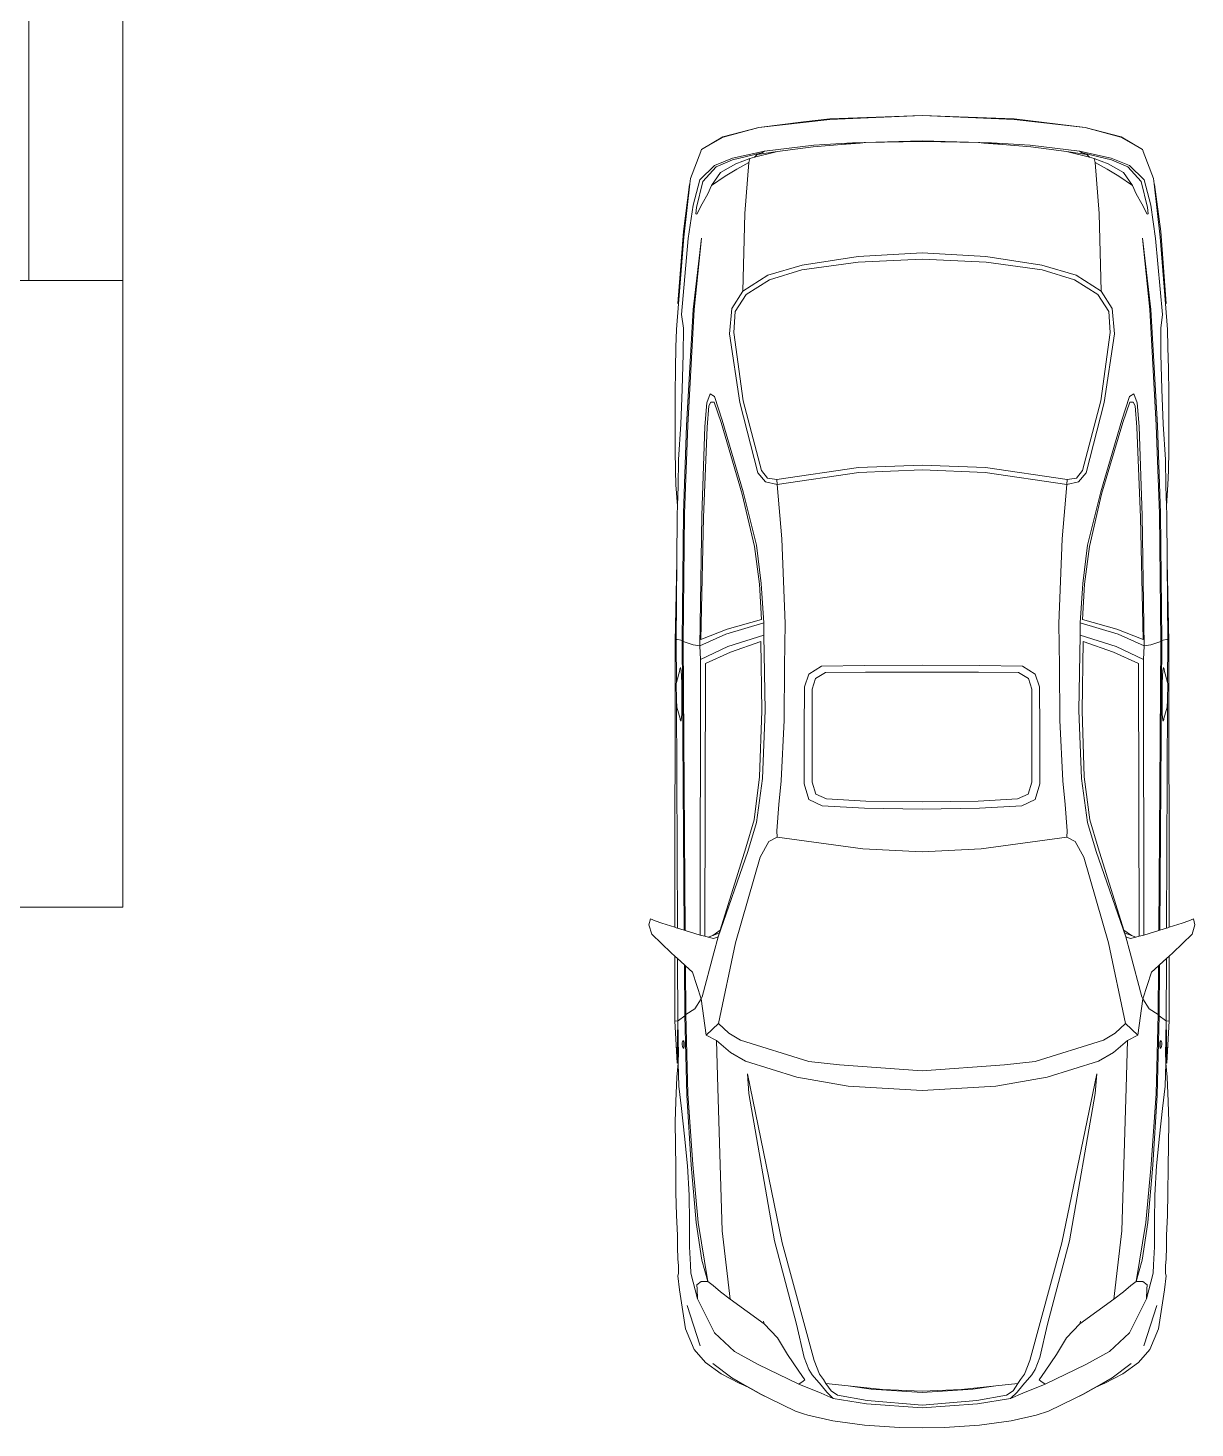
# Model space of a CAD drawing. Header units: metres. Extents: x 6.9 to 88.2, y -7.2 to 15.9.
# Drawn here: x 15.082 to 18.807, y -3.216 to 1.253 of the extents above; entities that cross this region are included whole.
import ezdxf

# ---------------------------------------------------------------- set-up
doc = ezdxf.new("R2010")
doc.units = ezdxf.units.M
doc.layers.get('0').update_dxf_attribs({"lineweight": 9})

# ---------------------------------------------------------------- blocks, each defined once
blk = doc.blocks.new('firstfloor')
for p, q in [((15.0847, 2.0094), (15.0847, 0.4464)), ((15.3847, 1.4094), (15.3847, 0.4464)), ((17.6413, 0.9608), (17.4145, 0.9355)), ((17.4145, 0.9355), (17.5577, 0.9527)), ((17.5577, 0.9527), (17.6413, 0.9627)), ((17.6413, 0.9627), (17.9356, 0.973)), ((17.9356, 0.973), (17.6413, 0.9608)), ((18.2298, 0.9627), (17.9356, 0.973)), ((17.9356, 0.973), (18.2298, 0.9608)), ((18.4566, 0.9355), (18.2298, 0.9627)), ((18.2298, 0.9608), (18.4566, 0.9355)), ((17.3002, 0.9056), (17.2318, 0.8643)), ((17.3011, 0.9037), (17.2318, 0.8643)), ((17.3002, 0.9056), (17.4145, 0.9355)), ((17.4145, 0.9355), (17.3011, 0.9037)), ((18.571, 0.9056), (18.4566, 0.9355)), ((18.4566, 0.9355), (18.57, 0.9037)), ((18.57, 0.9037), (18.6394, 0.8643)), ((18.571, 0.9056), (18.6394, 0.8643)), ((17.2295, 0.8584), (17.1962, 0.7725)), ((17.23, 0.8597), (17.2295, 0.8584)), ((17.2295, 0.8584), (17.2299, 0.8596)), ((17.2299, 0.8596), (17.23, 0.8597)), ((17.2318, 0.8643), (17.23, 0.8597)), ((17.4239, 0.854), (17.3302, 0.8315)), ((17.3311, 0.8371), (17.4323, 0.8596)), ((17.4006, 0.84), (17.4745, 0.8587)), ((17.4098, 0.849), (17.4006, 0.84)), ((17.4745, 0.8587), (17.4098, 0.849)), ((17.4239, 0.854), (17.4098, 0.849)), ((17.4323, 0.8596), (17.4239, 0.854)), ((17.5898, 0.8784), (17.4323, 0.8596)), ((17.4745, 0.8587), (17.5879, 0.8728)), ((17.5879, 0.8728), (17.6786, 0.8804)), ((17.7135, 0.8859), (17.5898, 0.8784)), ((17.6786, 0.8804), (17.7381, 0.8853)), ((17.6786, 0.8804), (17.6975, 0.8831)), ((17.6975, 0.8831), (17.7228, 0.8849)), ((17.9356, 0.8924), (17.7135, 0.8859)), ((17.7228, 0.8849), (17.7381, 0.8853)), ((17.7381, 0.8853), (17.7556, 0.8868)), ((17.7556, 0.8868), (17.9356, 0.8906)), ((17.9356, 0.8924), (18.1577, 0.8859)), ((18.1155, 0.8868), (17.9356, 0.8906)), ((18.1331, 0.8853), (18.1155, 0.8868)), ((18.1483, 0.8849), (18.1331, 0.8853)), ((18.1926, 0.8804), (18.1331, 0.8853)), ((18.1736, 0.8831), (18.1483, 0.8849)), ((18.1577, 0.8859), (18.2814, 0.8784)), ((18.1926, 0.8804), (18.1736, 0.8831)), ((18.2833, 0.8728), (18.1926, 0.8804)), ((18.2814, 0.8784), (18.4388, 0.8596)), ((18.3966, 0.8587), (18.2833, 0.8728)), ((18.3966, 0.8587), (18.4613, 0.849)), ((18.4705, 0.84), (18.3966, 0.8587)), ((18.4388, 0.8596), (18.4473, 0.854)), ((18.54, 0.8371), (18.4388, 0.8596)), ((18.4473, 0.854), (18.541, 0.8315)), ((18.4473, 0.854), (18.4613, 0.849)), ((18.4613, 0.849), (18.4705, 0.84)), ((18.6394, 0.8643), (18.6412, 0.8597)), ((18.6412, 0.8596), (18.6412, 0.8597)), ((18.6412, 0.8597), (18.6417, 0.8584)), ((18.6417, 0.8584), (18.6412, 0.8596)), ((18.6417, 0.8584), (18.675, 0.7725)), ((17.2261, 0.7678), (17.273, 0.8137)), ((17.2786, 0.809), (17.2355, 0.7631)), ((17.273, 0.8137), (17.3311, 0.8371)), ((17.3302, 0.8315), (17.2786, 0.809)), ((17.2927, 0.7912), (17.3414, 0.8193)), ((17.3855, 0.8362), (17.3414, 0.8193)), ((17.3442, 0.8015), (17.3826, 0.8231)), ((17.3826, 0.8231), (17.3705, 0.66)), ((17.3855, 0.8362), (17.3826, 0.8231)), ((17.3855, 0.8362), (17.4006, 0.84)), ((18.4857, 0.8362), (18.4705, 0.84)), ((18.4857, 0.8362), (18.4885, 0.8231)), ((18.4857, 0.8362), (18.5297, 0.8193)), ((18.5269, 0.8015), (18.4885, 0.8231)), ((18.4885, 0.8231), (18.5007, 0.66)), ((18.5785, 0.7912), (18.5297, 0.8193)), ((18.5981, 0.8137), (18.54, 0.8371)), ((18.541, 0.8315), (18.5925, 0.809)), ((18.5925, 0.809), (18.6356, 0.7631)), ((18.645, 0.7678), (18.5981, 0.8137)), ((17.1962, 0.7725), (17.1943, 0.7556)), ((17.2046, 0.6872), (17.2261, 0.7678)), ((17.2355, 0.7631), (17.2158, 0.6797)), ((17.2636, 0.75), (17.2927, 0.7912)), ((17.3077, 0.78), (17.2636, 0.75)), ((17.3442, 0.8015), (17.3077, 0.78)), ((18.5269, 0.8015), (18.5635, 0.78)), ((18.5635, 0.78), (18.6075, 0.75)), ((18.6075, 0.75), (18.5785, 0.7912)), ((18.6356, 0.7631), (18.6553, 0.6797)), ((18.6666, 0.6872), (18.645, 0.7678)), ((18.675, 0.7725), (18.6768, 0.7556)), ((17.1737, 0.6029), (17.1933, 0.7528)), ((17.1943, 0.7556), (17.1755, 0.585)), ((17.1933, 0.7528), (17.1943, 0.7556)), ((17.2336, 0.6909), (17.2514, 0.7228)), ((17.2514, 0.7228), (17.2636, 0.75)), ((18.6197, 0.7228), (18.6075, 0.75)), ((18.6375, 0.6909), (18.6197, 0.7228)), ((18.6778, 0.7528), (18.6768, 0.7556)), ((18.6768, 0.7556), (18.6956, 0.585)), ((18.6975, 0.6029), (18.6778, 0.7528)), ((17.1896, 0.5804), (17.2046, 0.6872)), ((17.2158, 0.6797), (17.214, 0.6591)), ((17.2168, 0.6581), (17.2336, 0.6909)), ((18.6544, 0.6581), (18.6375, 0.6909)), ((18.6553, 0.6797), (18.6572, 0.6591)), ((18.6815, 0.5804), (18.6666, 0.6872)), ((17.214, 0.6591), (17.2168, 0.6581)), ((17.3705, 0.66), (17.3639, 0.4126)), ((18.5007, 0.66), (18.5072, 0.4126)), ((18.6572, 0.6591), (18.6544, 0.6581)), ((17.1559, 0.3733), (17.1737, 0.6029)), ((17.1755, 0.585), (17.1586, 0.3725)), ((17.2318, 0.5813), (17.2055, 0.3536)), ((17.2083, 0.3545), (17.2318, 0.5813)), ((18.6628, 0.3545), (18.6394, 0.5813)), ((18.6394, 0.5813), (18.6656, 0.3536)), ((18.6956, 0.585), (18.7125, 0.3725)), ((18.7153, 0.3733), (18.6975, 0.6029)), ((17.168, 0.3386), (17.1896, 0.5804)), ((18.7031, 0.3386), (18.6815, 0.5804)), ((17.5532, 0.4951), (17.4436, 0.4632)), ((17.5523, 0.481), (17.7313, 0.5054)), ((17.7322, 0.5232), (17.5532, 0.4951)), ((17.7313, 0.5054), (17.9356, 0.5148)), ((17.9356, 0.5354), (17.7322, 0.5232)), ((17.9356, 0.5354), (18.1389, 0.5232)), ((18.1399, 0.5054), (17.9356, 0.5148)), ((18.1389, 0.5232), (18.3179, 0.4951)), ((18.3189, 0.481), (18.1399, 0.5054)), ((18.3179, 0.4951), (18.4276, 0.4632)), ((17.3639, 0.4126), (17.4436, 0.4632)), ((17.4483, 0.4492), (17.3742, 0.4023)), ((17.4483, 0.4492), (17.5523, 0.481)), ((18.4229, 0.4492), (18.3189, 0.481)), ((18.4229, 0.4492), (18.4969, 0.4023)), ((18.5072, 0.4126), (18.4276, 0.4632)), ((14.8847, 0.4464), (15.0847, 0.4464)), ((15.3847, 0.4464), (15.0847, 0.4464)), ((15.3847, 0.4464), (15.3847, -1.5536)), ((17.3639, 0.4126), (17.3283, 0.3573)), ((17.3742, 0.4023), (17.3395, 0.3479)), ((18.4969, 0.4023), (18.5316, 0.3479)), ((18.5072, 0.4126), (18.5428, 0.3573)), ((17.1586, 0.3725), (17.1521, 0.2908)), ((17.1586, 0.3725), (17.1559, 0.3733)), ((18.7125, 0.3725), (18.7153, 0.3733)), ((18.7125, 0.3725), (18.719, 0.2908)), ((17.1737, 0.2945), (17.168, 0.3386)), ((17.184, -0.0157), (17.2055, 0.3536)), ((17.2083, 0.3545), (17.1877, -0.0147)), ((17.3283, 0.3573), (17.3208, 0.2767)), ((17.3395, 0.3479), (17.3349, 0.2805)), ((18.5316, 0.3479), (18.5363, 0.2805)), ((18.5428, 0.3573), (18.5503, 0.2767)), ((18.6628, 0.3545), (18.6834, -0.0147)), ((18.6872, -0.0157), (18.6656, 0.3536)), ((18.6975, 0.2945), (18.7031, 0.3386)), ((17.1502, 0.2336), (17.1521, 0.2908)), ((17.1727, 0.2111), (17.1737, 0.2945)), ((17.3208, 0.2767), (17.3545, 0.0574)), ((17.3349, 0.2805), (17.3648, 0.0631)), ((18.5363, 0.2805), (18.5063, 0.0631)), ((18.5503, 0.2767), (18.5166, 0.0574)), ((18.6984, 0.2111), (18.6975, 0.2945)), ((18.7209, 0.2336), (18.719, 0.2908)), ((17.1484, 0.1652), (17.1502, 0.2336)), ((18.7228, 0.1652), (18.7209, 0.2336)), ((17.1699, 0.0996), (17.1727, 0.2111)), ((18.7012, 0.0996), (18.6984, 0.2111)), ((17.1474, 0.0855), (17.1484, 0.1652)), ((18.7237, 0.0855), (18.7228, 0.1652)), ((17.1652, -0.0119), (17.1699, 0.0996)), ((18.7059, -0.0119), (18.7012, 0.0996)), ((17.1474, -0.0054), (17.1474, 0.0855)), ((17.2486, 0.0565), (17.2421, -0.0194)), ((17.2589, 0.0846), (17.2486, 0.0565)), ((17.2552, 0.0462), (17.2496, -0.0213)), ((17.2618, 0.0584), (17.2552, 0.0462)), ((17.273, 0.0762), (17.2589, 0.0846)), ((17.2721, 0.0584), (17.2618, 0.0584)), ((17.2946, -0.0063), (17.2721, 0.0584)), ((17.2974, 0.0012), (17.273, 0.0762)), ((17.3545, 0.0574), (17.4117, -0.1675)), ((17.3648, 0.0631), (17.4229, -0.16)), ((18.5063, 0.0631), (18.4482, -0.16)), ((18.5166, 0.0574), (18.4594, -0.1675)), ((18.5738, 0.0012), (18.5981, 0.0762)), ((18.5766, -0.0063), (18.5991, 0.0584)), ((18.5981, 0.0762), (18.6122, 0.0846)), ((18.5991, 0.0584), (18.6094, 0.0584)), ((18.6094, 0.0584), (18.6159, 0.0462)), ((18.6122, 0.0846), (18.6225, 0.0565)), ((18.6159, 0.0462), (18.6216, -0.0213)), ((18.6225, 0.0565), (18.6291, -0.0194)), ((18.7237, -0.0054), (18.7237, 0.0855)), ((17.3648, -0.2275), (17.2974, 0.0012)), ((18.5063, -0.2275), (18.5738, 0.0012)), ((17.1474, -0.0062), (17.1474, -0.0054)), ((17.1474, -0.0072), (17.1474, -0.0062)), ((17.1474, -0.0072), (17.1474, -0.0953)), ((17.1587, -0.1244), (17.1652, -0.0119)), ((17.184, -0.0157), (17.1746, -0.2959)), ((17.1774, -0.2978), (17.1877, -0.0147)), ((17.2421, -0.0194), (17.2327, -0.3034)), ((17.2496, -0.0213), (17.2383, -0.3099)), ((17.2946, -0.0063), (17.362, -0.235)), ((18.5766, -0.0063), (18.5091, -0.235)), ((18.6216, -0.0213), (18.6328, -0.3099)), ((18.6291, -0.0194), (18.6384, -0.3034)), ((18.6937, -0.2978), (18.6834, -0.0147)), ((18.6872, -0.0157), (18.6965, -0.2959)), ((18.7125, -0.1244), (18.7059, -0.0119)), ((18.7237, -0.0062), (18.7237, -0.0054)), ((18.7237, -0.0072), (18.7237, -0.0062)), ((18.7237, -0.0072), (18.7237, -0.0953)), ((17.1474, -0.0953), (17.1484, -0.16)), ((17.1568, -0.2097), (17.1587, -0.1244)), ((18.7143, -0.2097), (18.7125, -0.1244)), ((18.7237, -0.0953), (18.7228, -0.16)), ((17.1484, -0.16), (17.1502, -0.205)), ((17.4117, -0.1675), (17.4361, -0.1956)), ((17.4229, -0.16), (17.4426, -0.1844)), ((17.4717, -0.189), (17.7331, -0.1506)), ((17.4736, -0.204), (17.7341, -0.1656)), ((17.7331, -0.1506), (17.9356, -0.1431)), ((17.7341, -0.1656), (17.9356, -0.1581)), ((18.138, -0.1506), (17.9356, -0.1431)), ((18.1371, -0.1656), (17.9356, -0.1581)), ((18.3976, -0.204), (18.1371, -0.1656)), ((18.3995, -0.189), (18.138, -0.1506)), ((18.4482, -0.16), (18.4285, -0.1844)), ((18.4594, -0.1675), (18.4351, -0.1956)), ((18.7228, -0.16), (18.7209, -0.205)), ((17.1502, -0.205), (17.1549, -0.2728)), ((17.1549, -0.2715), (17.1568, -0.2097)), ((17.4361, -0.1956), (17.4736, -0.204)), ((17.4426, -0.1844), (17.4717, -0.189)), ((17.4736, -0.204), (17.4717, -0.189)), ((17.4876, -0.3774), (17.4736, -0.204)), ((18.3835, -0.3774), (18.3976, -0.204)), ((18.3976, -0.204), (18.3995, -0.189)), ((18.4351, -0.1956), (18.3976, -0.204)), ((18.4285, -0.1844), (18.3995, -0.189)), ((18.7162, -0.2715), (18.7143, -0.2097)), ((18.7209, -0.205), (18.7163, -0.2728)), ((17.1549, -0.2715), (17.1549, -0.2584)), ((17.362, -0.235), (17.4005, -0.4018)), ((17.407, -0.398), (17.3648, -0.2275)), ((18.4641, -0.398), (18.5063, -0.2275)), ((18.5091, -0.235), (18.4707, -0.4018)), ((18.7162, -0.2715), (18.7162, -0.2584)), ((17.1529, -0.45), (17.154, -0.3006)), ((17.1549, -0.2728), (17.154, -0.3006)), ((17.1549, -0.2715), (17.1549, -0.2728)), ((17.1746, -0.2959), (17.1699, -0.7026)), ((17.1727, -0.7054), (17.1774, -0.2978)), ((17.2327, -0.3034), (17.2261, -0.7195)), ((17.2383, -0.3099), (17.2299, -0.6989)), ((18.6328, -0.3099), (18.6412, -0.6989)), ((18.6384, -0.3034), (18.645, -0.7195)), ((18.6984, -0.7053), (18.6937, -0.2978)), ((18.6965, -0.2959), (18.7012, -0.7026)), ((18.7162, -0.2715), (18.7163, -0.2728)), ((18.7163, -0.2728), (18.7172, -0.3006)), ((18.7182, -0.45), (18.7172, -0.3006)), ((17.4164, -0.5227), (17.4005, -0.4018)), ((17.422, -0.5199), (17.407, -0.398)), ((17.4989, -0.6482), (17.4876, -0.3774)), ((18.3723, -0.6482), (18.3835, -0.3774)), ((18.4491, -0.5199), (18.4641, -0.398)), ((18.4548, -0.5227), (18.4707, -0.4018)), ((17.1474, -0.706), (17.1529, -0.45)), ((17.1512, -0.702), (17.1529, -0.45)), ((18.7237, -0.706), (18.7182, -0.45)), ((18.7199, -0.702), (18.7182, -0.45)), ((17.4229, -0.6351), (17.4164, -0.5227)), ((17.4304, -0.6464), (17.422, -0.5199)), ((18.4407, -0.6464), (18.4491, -0.5199)), ((18.4482, -0.6351), (18.4548, -0.5227)), ((17.2299, -0.6989), (17.3133, -0.6661)), ((17.4304, -0.6464), (17.3096, -0.682)), ((17.3133, -0.6661), (17.4229, -0.6351)), ((17.4311, -0.6854), (17.4304, -0.6464)), ((17.4989, -0.6482), (17.497, -0.7841)), ((18.3723, -0.6482), (18.3742, -0.7841)), ((18.44, -0.6854), (18.4407, -0.6464)), ((18.4407, -0.6464), (18.5616, -0.682)), ((18.5578, -0.6661), (18.4482, -0.6351)), ((18.6412, -0.6989), (18.5578, -0.6661)), ((17.1467, -1.6177), (17.1474, -0.706)), ((17.1512, -0.7053), (17.1474, -0.706)), ((17.1521, -0.6979), (17.1512, -0.7035)), ((17.1512, -0.7035), (17.1512, -0.702)), ((17.1512, -0.7053), (17.1512, -0.7035)), ((17.1517, -0.8361), (17.1512, -0.7053)), ((17.1699, -0.7026), (17.1521, -0.6979)), ((17.1699, -0.7026), (17.1764, -1.6272)), ((17.1727, -0.7054), (17.1699, -0.7026)), ((17.2055, -0.7157), (17.1727, -0.7054)), ((17.1727, -0.7054), (17.1793, -1.6281)), ((17.3096, -0.682), (17.2261, -0.7195)), ((17.4311, -0.6854), (17.3152, -0.7219)), ((17.4211, -0.7054), (17.3245, -0.7392)), ((17.4239, -0.9266), (17.4211, -0.7054)), ((17.4351, -0.9256), (17.4311, -0.6854)), ((18.436, -0.9256), (18.44, -0.6854)), ((18.44, -0.6854), (18.5559, -0.7219)), ((18.4473, -0.9266), (18.4501, -0.7054)), ((18.4501, -0.7054), (18.5466, -0.7392)), ((18.5616, -0.682), (18.645, -0.7195)), ((18.6656, -0.7157), (18.6984, -0.7054)), ((18.6984, -0.7054), (18.6919, -1.6281)), ((18.7012, -0.7026), (18.6947, -1.6272)), ((18.6984, -0.7054), (18.7012, -0.7026)), ((18.6984, -0.7054), (18.6984, -0.7053)), ((18.7012, -0.7026), (18.719, -0.6979)), ((18.719, -0.6979), (18.72, -0.7035)), ((18.7195, -0.8361), (18.72, -0.7053)), ((18.72, -0.7035), (18.7199, -0.702)), ((18.72, -0.7053), (18.72, -0.7035)), ((18.72, -0.7053), (18.7237, -0.706)), ((18.7244, -1.6177), (18.7237, -0.706)), ((17.2261, -0.7195), (17.2055, -0.7157)), ((17.2261, -0.7195), (17.228, -0.7626)), ((17.3152, -0.7219), (17.228, -0.7626)), ((17.3245, -0.7392), (17.244, -0.7757)), ((18.5466, -0.7392), (18.6272, -0.7757)), ((18.5559, -0.7219), (18.6431, -0.7626)), ((18.645, -0.7195), (18.6431, -0.7626)), ((18.645, -0.7195), (18.6656, -0.7157)), ((17.1517, -0.8361), (17.1621, -0.7968)), ((17.1621, -0.7968), (17.1642, -0.7889)), ((17.1621, -0.7968), (17.1625, -0.7938)), ((17.1625, -0.7938), (17.1642, -0.7889)), ((17.1642, -0.7889), (17.167, -0.7975)), ((17.169, -0.8376), (17.167, -0.7975)), ((17.228, -0.7626), (17.2271, -1.6424)), ((17.244, -0.7757), (17.2421, -1.6464)), ((17.497, -0.7841), (17.496, -0.9566)), ((17.6151, -0.7841), (17.5748, -0.8094)), ((17.7519, -0.7823), (17.6151, -0.7841)), ((17.7556, -0.8029), (17.6272, -0.8048)), ((17.9356, -0.7813), (17.7519, -0.7823)), ((17.7556, -0.8029), (18.1155, -0.8029)), ((17.9356, -0.7813), (18.1193, -0.7823)), ((18.1155, -0.8029), (18.2439, -0.8048)), ((18.1193, -0.7823), (18.2561, -0.7841)), ((18.2561, -0.7841), (18.2964, -0.8094)), ((18.3742, -0.7841), (18.3751, -0.9566)), ((18.6272, -0.7757), (18.629, -1.6464)), ((18.6431, -0.7626), (18.644, -1.6424)), ((18.7021, -0.8376), (18.7041, -0.7975)), ((18.7069, -0.7889), (18.7041, -0.7975)), ((18.7087, -0.7938), (18.7069, -0.7889)), ((18.709, -0.7968), (18.7069, -0.7889)), ((18.709, -0.7968), (18.7087, -0.7938)), ((18.7195, -0.8361), (18.709, -0.7968)), ((17.1507, -0.8399), (17.1517, -0.8361)), ((17.1519, -0.8931), (17.1507, -0.8399)), ((17.1691, -0.9058), (17.169, -0.8376)), ((17.5748, -0.8094), (17.5607, -0.8507)), ((17.5954, -0.8235), (17.5851, -0.8572)), ((17.6272, -0.8048), (17.5954, -0.8235)), ((18.2439, -0.8048), (18.2758, -0.8235)), ((18.2758, -0.8235), (18.2861, -0.8572)), ((18.2964, -0.8094), (18.3104, -0.8507)), ((18.702, -0.9058), (18.7021, -0.8376)), ((18.7192, -0.8931), (18.7204, -0.8399)), ((18.7204, -0.8399), (18.7195, -0.8361)), ((17.1547, -1.6203), (17.1519, -0.8931)), ((17.1524, -0.9154), (17.1519, -0.8931)), ((17.5607, -0.8507), (17.5598, -0.9894)), ((17.5851, -1.1543), (17.5851, -0.8572)), ((18.2861, -1.1543), (18.2861, -0.8572)), ((18.3104, -0.8507), (18.3114, -0.9894)), ((18.7164, -1.6203), (18.7192, -0.8931)), ((18.7187, -0.9154), (18.7192, -0.8931)), ((17.1632, -0.9514), (17.1524, -0.9154)), ((17.167, -0.9571), (17.1685, -0.9371)), ((17.1685, -0.9371), (17.1691, -0.9058)), ((17.4173, -1.1374), (17.4239, -0.9266)), ((17.4267, -1.1431), (17.4351, -0.9256)), ((18.4444, -1.1431), (18.436, -0.9256)), ((18.4538, -1.1374), (18.4473, -0.9266)), ((18.7026, -0.9371), (18.702, -0.9058)), ((18.7042, -0.9571), (18.7026, -0.9371)), ((18.7079, -0.9514), (18.7187, -0.9154)), ((17.1635, -0.9545), (17.1632, -0.9514)), ((17.1658, -0.9597), (17.1632, -0.9514)), ((17.1658, -0.9597), (17.1635, -0.9545)), ((17.1658, -0.9597), (17.167, -0.9571)), ((17.496, -0.9566), (17.4857, -1.1506)), ((18.3751, -0.9566), (18.3854, -1.1506)), ((18.7054, -0.9597), (18.7042, -0.9571)), ((18.7054, -0.9597), (18.7079, -0.9514)), ((18.7054, -0.9597), (18.7076, -0.9545)), ((18.7076, -0.9545), (18.7079, -0.9514)), ((17.5598, -0.9894), (17.5598, -1.1599)), ((18.3114, -0.9894), (18.3114, -1.1599)), ((17.3995, -1.2743), (17.4173, -1.1374)), ((17.407, -1.2836), (17.4267, -1.1431)), ((17.4857, -1.1506), (17.4782, -1.2255)), ((17.5598, -1.1599), (17.5738, -1.2096)), ((17.5851, -1.1543), (17.5963, -1.1927)), ((18.2861, -1.1543), (18.2748, -1.1927)), ((18.3114, -1.1599), (18.2973, -1.2096)), ((18.3854, -1.1506), (18.3929, -1.2255)), ((18.4641, -1.2836), (18.4444, -1.1431)), ((18.4716, -1.2743), (18.4538, -1.1374)), ((17.5963, -1.1927), (17.631, -1.2077)), ((18.2748, -1.1927), (18.2401, -1.2077)), ((17.4782, -1.2255), (17.4717, -1.3099)), ((17.5738, -1.2096), (17.6169, -1.2302)), ((17.6169, -1.2302), (17.7519, -1.2377)), ((17.631, -1.2077), (17.7566, -1.2152)), ((17.7519, -1.2377), (17.9356, -1.2405)), ((17.7566, -1.2152), (17.9356, -1.2171)), ((18.1146, -1.2152), (17.9356, -1.2171)), ((18.1193, -1.2377), (17.9356, -1.2405)), ((18.2401, -1.2077), (18.1146, -1.2152)), ((18.2542, -1.2302), (18.1193, -1.2377)), ((18.2973, -1.2096), (18.2542, -1.2302)), ((18.3929, -1.2255), (18.3995, -1.3099)), ((17.3733, -1.3642), (17.3995, -1.2743)), ((17.3798, -1.3755), (17.407, -1.2836)), ((18.4913, -1.3755), (18.4641, -1.2836)), ((18.4979, -1.3642), (18.4716, -1.2743)), ((17.4736, -1.3305), (17.4464, -1.3436)), ((17.4717, -1.3099), (17.4736, -1.3305)), ((17.7463, -1.367), (17.4736, -1.3305)), ((18.1249, -1.367), (18.3976, -1.3305)), ((18.3995, -1.3099), (18.3976, -1.3305)), ((18.3976, -1.3305), (18.4248, -1.3436)), ((17.2852, -1.6482), (17.3798, -1.3755)), ((17.2917, -1.6273), (17.3733, -1.3642)), ((17.4464, -1.3436), (17.4192, -1.3942)), ((17.9356, -1.3764), (17.7463, -1.367)), ((17.9356, -1.3764), (18.1249, -1.367)), ((18.4248, -1.3436), (18.4519, -1.3942)), ((18.586, -1.6482), (18.4913, -1.3755)), ((18.5795, -1.6273), (18.4979, -1.3642)), ((17.4192, -1.3942), (17.3405, -1.6669)), ((18.4519, -1.3942), (18.5307, -1.6669)), ((15.3847, -1.5536), (7.5077, -1.5536)), ((17.0687, -1.591), (17.064, -1.6098)), ((17.0687, -1.591), (17.0837, -1.5966)), ((17.0837, -1.5966), (17.1053, -1.6041)), ((17.1053, -1.6041), (17.1467, -1.6177)), ((18.7659, -1.6041), (18.7244, -1.6177)), ((18.7874, -1.5966), (18.7659, -1.6041)), ((18.8024, -1.591), (18.7874, -1.5966)), ((18.8024, -1.591), (18.8071, -1.6098)), ((17.0734, -1.6398), (17.064, -1.6098)), ((17.1343, -1.6988), (17.0734, -1.6398)), ((17.1467, -1.6177), (17.1512, -1.6191)), ((17.1512, -1.6191), (17.1547, -1.6203)), ((17.1547, -1.6203), (17.1764, -1.6272)), ((17.1764, -1.6272), (17.1793, -1.6281)), ((17.1793, -1.6281), (17.2102, -1.6379)), ((17.2271, -1.6424), (17.2102, -1.6379)), ((17.2421, -1.6464), (17.2271, -1.6424)), ((17.2529, -1.6492), (17.2421, -1.6464)), ((17.2673, -1.644), (17.2529, -1.6492)), ((17.2702, -1.6538), (17.2529, -1.6492)), ((17.2673, -1.644), (17.2917, -1.6273)), ((17.2871, -1.6369), (17.2673, -1.644)), ((17.2702, -1.6538), (17.2852, -1.6482)), ((17.2711, -1.6997), (17.2852, -1.6482)), ((17.2852, -1.6482), (17.2917, -1.6273)), ((18.6039, -1.644), (18.5795, -1.6273)), ((18.586, -1.6482), (18.5795, -1.6273)), ((18.5841, -1.6369), (18.6039, -1.644)), ((18.6009, -1.6538), (18.586, -1.6482)), ((18.6, -1.6997), (18.586, -1.6482)), ((18.6009, -1.6538), (18.6183, -1.6492)), ((18.6039, -1.644), (18.6183, -1.6492)), ((18.6183, -1.6492), (18.629, -1.6464)), ((18.629, -1.6464), (18.644, -1.6424)), ((18.644, -1.6424), (18.6609, -1.6379)), ((18.6919, -1.6281), (18.6609, -1.6379)), ((18.6947, -1.6272), (18.6919, -1.6281)), ((18.7164, -1.6203), (18.6947, -1.6272)), ((18.72, -1.6191), (18.7164, -1.6203)), ((18.7244, -1.6177), (18.72, -1.6191)), ((18.7368, -1.6988), (18.7978, -1.6398)), ((18.7978, -1.6398), (18.8071, -1.6098)), ((17.3405, -1.6669), (17.2861, -1.9246)), ((18.5307, -1.6669), (18.585, -1.9246)), ((17.1466, -1.71), (17.1343, -1.6988)), ((17.1465, -1.917), (17.1466, -1.71)), ((17.1551, -1.7176), (17.1466, -1.71)), ((17.1559, -1.9162), (17.1551, -1.7176)), ((17.1772, -1.7376), (17.1551, -1.7176)), ((17.1772, -1.7376), (17.1784, -1.9003)), ((17.1801, -1.7402), (17.1772, -1.7376)), ((17.1801, -1.7402), (17.1812, -1.8965)), ((17.2027, -1.7606), (17.1801, -1.7402)), ((17.2336, -1.8394), (17.2711, -1.6997)), ((18.6375, -1.8394), (18.6, -1.6997)), ((18.6684, -1.7606), (18.6911, -1.7402)), ((18.6911, -1.7402), (18.69, -1.8965)), ((18.6911, -1.7402), (18.6939, -1.7376)), ((18.6939, -1.7376), (18.6928, -1.9003)), ((18.6939, -1.7376), (18.7161, -1.7176)), ((18.7153, -1.9162), (18.7161, -1.7176)), ((18.7161, -1.7176), (18.7245, -1.71)), ((18.7245, -1.71), (18.7368, -1.6988)), ((18.7247, -1.917), (18.7245, -1.71)), ((17.2308, -1.8459), (17.2027, -1.7606)), ((18.6403, -1.8459), (18.6684, -1.7606)), ((17.2102, -1.8778), (17.2308, -1.8459)), ((17.2308, -1.8459), (17.2336, -1.8394)), ((17.2468, -1.9621), (17.2308, -1.8459)), ((18.6244, -1.9621), (18.6403, -1.8459)), ((18.6403, -1.8459), (18.6375, -1.8394)), ((18.6609, -1.8778), (18.6403, -1.8459)), ((17.1465, -1.917), (17.1559, -1.9162)), ((17.1465, -1.917), (17.154, -2.0502)), ((17.1559, -1.9162), (17.1549, -1.9715)), ((17.1559, -1.9162), (17.1587, -1.9153)), ((17.1559, -1.9162), (17.1568, -1.9715)), ((17.1587, -1.9153), (17.1784, -1.9003)), ((17.1784, -1.9003), (17.1793, -1.8993)), ((17.1849, -2.1533), (17.1784, -1.9003)), ((17.1793, -1.8993), (17.1812, -1.8965)), ((17.1812, -1.8965), (17.2102, -1.8778)), ((17.1877, -2.1477), (17.1812, -1.8965)), ((18.69, -1.8965), (18.6609, -1.8778)), ((18.6834, -2.1477), (18.69, -1.8965)), ((18.6862, -2.1533), (18.6928, -1.9003)), ((18.6919, -1.8993), (18.69, -1.8965)), ((18.6928, -1.9003), (18.6919, -1.8993)), ((18.7125, -1.9153), (18.6928, -1.9003)), ((18.7153, -1.9162), (18.7125, -1.9153)), ((18.7153, -1.9162), (18.7143, -1.9715)), ((18.7247, -1.917), (18.7153, -1.9162)), ((18.7153, -1.9162), (18.7162, -1.9715)), ((18.7247, -1.917), (18.7172, -2.0502)), ((17.2468, -1.9621), (17.2861, -1.9246)), ((17.2797, -1.979), (17.2468, -1.9621)), ((17.2861, -1.9246), (17.3189, -1.9556)), ((17.3189, -1.9556), (17.3564, -1.9781)), ((18.5522, -1.9556), (18.5147, -1.9781)), ((18.585, -1.9246), (18.5522, -1.9556)), ((18.6244, -1.9621), (18.585, -1.9246)), ((18.5914, -1.979), (18.6244, -1.9621)), ((17.1549, -1.9715), (17.154, -2.0268)), ((17.1549, -2.0249), (17.1549, -1.9715)), ((17.1568, -2.0249), (17.1568, -1.9715)), ((17.1568, -1.9715), (17.1577, -2.0268)), ((17.1703, -1.9918), (17.1704, -1.986)), ((17.1708, -1.9976), (17.1703, -1.9918)), ((17.1704, -1.986), (17.171, -1.9818)), ((17.1717, -2.0018), (17.1708, -1.9976)), ((17.171, -1.9818), (17.172, -1.9802)), ((17.1727, -2.0034), (17.1717, -2.0018)), ((17.1727, -1.9802), (17.172, -1.9802)), ((17.1723, -1.9808), (17.1727, -1.9802)), ((17.1725, -1.981), (17.1729, -1.9802)), ((17.1727, -1.9802), (17.1729, -1.9798)), ((17.1729, -1.9802), (17.1727, -1.9802)), ((17.1735, -2.0033), (17.1727, -2.0034)), ((17.1739, -1.9797), (17.1729, -1.9798)), ((17.1729, -1.9798), (17.1734, -1.9805)), ((17.1729, -1.9802), (17.1733, -1.9807)), ((17.1729, -1.9813), (17.1733, -1.9807)), ((17.1729, -1.9816), (17.1729, -1.9813)), ((17.1733, -1.9807), (17.1734, -1.9805)), ((17.1733, -1.9807), (17.174, -1.9817)), ((17.1734, -1.9805), (17.174, -1.9814)), ((17.1737, -2.0038), (17.1735, -2.0033)), ((17.1737, -2.0033), (17.1735, -2.0033)), ((17.1741, -2.0028), (17.1737, -2.0033)), ((17.1742, -2.003), (17.1737, -2.0038)), ((17.1747, -2.0037), (17.1737, -2.0038)), ((17.1739, -1.9797), (17.175, -1.9813)), ((17.174, -1.9814), (17.1749, -1.9858)), ((17.174, -1.9817), (17.1749, -1.986)), ((17.1747, -2.0018), (17.1741, -2.0028)), ((17.1742, -2.003), (17.1741, -2.0028)), ((17.1747, -2.0022), (17.1742, -2.003)), ((17.1747, -2.0037), (17.1742, -2.003)), ((17.1753, -1.9976), (17.1747, -2.0018)), ((17.1753, -1.9978), (17.1747, -2.0022)), ((17.1757, -2.0021), (17.1747, -2.0037)), ((17.1749, -1.9858), (17.1754, -1.9918)), ((17.1749, -1.986), (17.1754, -1.9918)), ((17.175, -1.9813), (17.1759, -1.9857)), ((17.1754, -1.9918), (17.1753, -1.9978)), ((17.1754, -1.9918), (17.1753, -1.9976)), ((17.1763, -1.9977), (17.1757, -2.0021)), ((17.1759, -1.9857), (17.1764, -1.9917)), ((17.1764, -1.9917), (17.1763, -1.9977)), ((17.2835, -2.1299), (17.2797, -1.979)), ((17.2797, -1.979), (17.3245, -2.0174)), ((17.5738, -2.0455), (17.3564, -1.9781)), ((18.2973, -2.0455), (18.5147, -1.9781)), ((18.5914, -1.979), (18.5466, -2.0174)), ((18.5877, -2.1299), (18.5914, -1.979)), ((18.6952, -1.9857), (18.6947, -1.9917)), ((18.6947, -1.9917), (18.6948, -1.9977)), ((18.6948, -1.9977), (18.6954, -2.0021)), ((18.6961, -1.9813), (18.6952, -1.9857)), ((18.6954, -2.0021), (18.6964, -2.0037)), ((18.6962, -1.9858), (18.6957, -1.9918)), ((18.6957, -1.9918), (18.6958, -1.9978)), ((18.6963, -1.986), (18.6958, -1.9918)), ((18.6958, -1.9918), (18.6959, -1.9976)), ((18.6958, -1.9978), (18.6964, -2.0022)), ((18.6959, -1.9976), (18.6965, -2.0018)), ((18.6972, -1.9797), (18.6961, -1.9813)), ((18.6971, -1.9814), (18.6962, -1.9858)), ((18.6971, -1.9817), (18.6963, -1.986)), ((18.6964, -2.0022), (18.6969, -2.003)), ((18.6964, -2.0037), (18.6969, -2.003)), ((18.6964, -2.0037), (18.6974, -2.0038)), ((18.6965, -2.0018), (18.6971, -2.0028)), ((18.6969, -2.003), (18.6971, -2.0028)), ((18.6969, -2.003), (18.6974, -2.0038)), ((18.6977, -1.9805), (18.6971, -1.9814)), ((18.6978, -1.9807), (18.6971, -1.9817)), ((18.6971, -2.0028), (18.6974, -2.0033)), ((18.6972, -1.9797), (18.6982, -1.9798)), ((18.6974, -2.0038), (18.6977, -2.0033)), ((18.6974, -2.0033), (18.6977, -2.0033)), ((18.6982, -1.9798), (18.6977, -1.9805)), ((18.6978, -1.9807), (18.6977, -1.9805)), ((18.6977, -2.0033), (18.6984, -2.0034)), ((18.6982, -1.9802), (18.6978, -1.9807)), ((18.6982, -1.9813), (18.6978, -1.9807)), ((18.6985, -1.9802), (18.6982, -1.9798)), ((18.6987, -1.981), (18.6982, -1.9802)), ((18.6982, -1.9802), (18.6985, -1.9802)), ((18.6983, -1.9816), (18.6982, -1.9813)), ((18.6984, -2.0034), (18.6995, -2.0018)), ((18.6988, -1.9808), (18.6985, -1.9802)), ((18.6985, -1.9802), (18.6992, -1.9802)), ((18.7001, -1.9818), (18.6992, -1.9802)), ((18.6995, -2.0018), (18.7003, -1.9976)), ((18.7007, -1.986), (18.7001, -1.9818)), ((18.7003, -1.9976), (18.7008, -1.9918)), ((18.7008, -1.9918), (18.7007, -1.986)), ((18.7143, -1.9715), (18.7134, -2.0268)), ((18.7143, -2.0249), (18.7143, -1.9715)), ((18.7162, -2.0249), (18.7162, -1.9715)), ((18.7162, -1.9715), (18.7172, -2.0268)), ((17.153, -2.0961), (17.1568, -2.0512)), ((17.1544, -2.0383), (17.154, -2.0268)), ((17.1549, -2.0512), (17.154, -2.0502)), ((17.1544, -2.0383), (17.1549, -2.0249)), ((17.1549, -2.0512), (17.1544, -2.0383)), ((17.1573, -2.0383), (17.1568, -2.0249)), ((17.1568, -2.0512), (17.1573, -2.0383)), ((17.1568, -2.0512), (17.1596, -2.1243)), ((17.1573, -2.0383), (17.1577, -2.0268)), ((17.3245, -2.0174), (17.3723, -2.0446)), ((17.3723, -2.0446), (17.5363, -2.0961)), ((17.6722, -2.0568), (17.5738, -2.0455)), ((18.1989, -2.0568), (18.2973, -2.0455)), ((18.4988, -2.0446), (18.3348, -2.0961)), ((18.5466, -2.0174), (18.4988, -2.0446)), ((18.7143, -2.0512), (18.7115, -2.1243)), ((18.7139, -2.0383), (18.7134, -2.0268)), ((18.7139, -2.0383), (18.7143, -2.0249)), ((18.7143, -2.0512), (18.7139, -2.0383)), ((18.7181, -2.0961), (18.7143, -2.0512)), ((18.7167, -2.0383), (18.7162, -2.0249)), ((18.7162, -2.0512), (18.7167, -2.0383)), ((18.7162, -2.0512), (18.7172, -2.0502)), ((18.7167, -2.0383), (18.7172, -2.0268)), ((17.1493, -2.1739), (17.153, -2.0961)), ((17.378, -2.0849), (17.4895, -2.6247)), ((17.3826, -2.1486), (17.378, -2.0849)), ((17.5363, -2.0961), (17.7003, -2.1243)), ((17.9356, -2.0755), (17.6722, -2.0568)), ((17.9356, -2.0755), (18.1989, -2.0568)), ((18.3348, -2.0961), (18.1708, -2.1243)), ((18.4932, -2.0849), (18.3817, -2.6247)), ((18.4885, -2.1486), (18.4932, -2.0849)), ((18.7218, -2.1739), (18.7181, -2.0961)), ((17.1596, -2.1243), (17.168, -2.1955)), ((17.2975, -2.5863), (17.2835, -2.1299)), ((17.7003, -2.1243), (17.9356, -2.1383)), ((18.1708, -2.1243), (17.9356, -2.1383)), ((18.5736, -2.5863), (18.5877, -2.1299)), ((18.7115, -2.1243), (18.7031, -2.1955)), ((17.1474, -2.2386), (17.1493, -2.1739)), ((17.199, -2.3773), (17.1849, -2.1533)), ((17.2037, -2.3745), (17.1877, -2.1477)), ((17.4651, -2.6181), (17.3826, -2.1486)), ((18.406, -2.6181), (18.4885, -2.1486)), ((18.6675, -2.3745), (18.6834, -2.1477)), ((18.6722, -2.3773), (18.6862, -2.1533)), ((18.7237, -2.2386), (18.7218, -2.1739)), ((17.168, -2.1955), (17.1774, -2.2845)), ((18.7031, -2.1955), (18.6937, -2.2845)), ((17.1474, -2.2386), (17.1493, -2.3839)), ((18.7237, -2.2386), (18.7218, -2.3839)), ((17.1774, -2.2845), (17.1868, -2.3792)), ((18.6937, -2.2845), (18.6844, -2.3792)), ((17.1502, -2.4654), (17.1493, -2.3839)), ((17.1868, -2.3792), (17.1924, -2.4729)), ((17.199, -2.3773), (17.2149, -2.56)), ((17.2215, -2.56), (17.2037, -2.3745)), ((18.6497, -2.56), (18.6675, -2.3745)), ((18.6722, -2.3773), (18.6562, -2.56)), ((18.6844, -2.3792), (18.6787, -2.4729)), ((18.7209, -2.4654), (18.7218, -2.3839)), ((17.1521, -2.5366), (17.1502, -2.4654)), ((17.1924, -2.4729), (17.1933, -2.5582)), ((18.6787, -2.4729), (18.6778, -2.5582)), ((18.719, -2.5366), (18.7209, -2.4654)), ((17.1549, -2.6013), (17.1521, -2.5366)), ((18.7162, -2.6013), (18.719, -2.5366)), ((17.1933, -2.6378), (17.1933, -2.5582)), ((17.2149, -2.56), (17.2327, -2.68)), ((17.2514, -2.7484), (17.2215, -2.56)), ((17.3228, -2.8046), (17.2975, -2.5863)), ((18.5483, -2.8046), (18.5736, -2.5863)), ((18.6197, -2.7484), (18.6497, -2.56)), ((18.6562, -2.56), (18.6384, -2.68)), ((18.6778, -2.6378), (18.6778, -2.5582)), ((17.1549, -2.6388), (17.1549, -2.6013)), ((17.5345, -2.8843), (17.4651, -2.6181)), ((17.5916, -3.0005), (17.4895, -2.6247)), ((18.2795, -3.0005), (18.3817, -2.6247)), ((18.3367, -2.8843), (18.406, -2.6181)), ((18.7162, -2.6388), (18.7162, -2.6013)), ((17.1559, -2.6762), (17.1549, -2.6388)), ((17.1559, -2.6762), (17.1577, -2.6978)), ((17.1962, -2.695), (17.1933, -2.6378)), ((17.2327, -2.68), (17.2514, -2.7484)), ((18.6384, -2.68), (18.6197, -2.7484)), ((18.675, -2.695), (18.6778, -2.6378)), ((18.7153, -2.6762), (18.7134, -2.6978)), ((18.7153, -2.6762), (18.7162, -2.6388)), ((17.1559, -2.7297), (17.1577, -2.7231)), ((17.1577, -2.7231), (17.1577, -2.6978)), ((17.1971, -2.7212), (17.1962, -2.695)), ((17.1971, -2.7212), (17.2186, -2.8037)), ((18.674, -2.7212), (18.6525, -2.8037)), ((18.674, -2.7212), (18.675, -2.695)), ((18.7134, -2.7231), (18.7134, -2.6978)), ((18.7153, -2.7297), (18.7134, -2.7231)), ((17.1615, -2.7746), (17.1559, -2.7297)), ((17.2308, -2.7484), (17.2168, -2.7587)), ((17.2168, -2.7587), (17.2177, -2.7728)), ((17.2514, -2.7484), (17.2308, -2.7484)), ((17.2693, -2.7606), (17.2514, -2.7484)), ((17.2927, -2.7812), (17.2693, -2.7606)), ((18.5785, -2.7812), (18.6019, -2.7606)), ((18.6019, -2.7606), (18.6197, -2.7484)), ((18.6197, -2.7484), (18.6403, -2.7484)), ((18.6403, -2.7484), (18.6544, -2.7587)), ((18.6544, -2.7587), (18.6534, -2.7728)), ((18.7097, -2.7746), (18.7153, -2.7297)), ((17.1804, -2.8993), (17.1615, -2.7746)), ((17.2186, -2.8037), (17.2177, -2.7728)), ((17.2186, -2.8037), (17.273, -2.9115)), ((17.2927, -2.7812), (17.3228, -2.8046)), ((17.3228, -2.8046), (17.4314, -2.8834)), ((18.5483, -2.8046), (18.4398, -2.8834)), ((18.5785, -2.7812), (18.5483, -2.8046)), ((18.6525, -2.8037), (18.5981, -2.9115)), ((18.6525, -2.8037), (18.6534, -2.7728)), ((18.6907, -2.8993), (18.7097, -2.7746)), ((17.2261, -2.9508), (17.1858, -2.8243)), ((18.645, -2.9508), (18.6853, -2.8243)), ((17.2087, -2.9647), (17.1804, -2.8993)), ((17.4314, -2.8834), (17.4301, -2.8751)), ((17.4745, -2.9283), (17.4314, -2.8834)), ((17.5598, -2.9902), (17.5345, -2.8843)), ((18.3114, -2.9902), (18.3367, -2.8843)), ((18.3966, -2.9283), (18.4398, -2.8834)), ((18.4398, -2.8834), (18.4411, -2.8751)), ((18.6625, -2.9647), (18.6907, -2.8993)), ((17.273, -2.9115), (17.3367, -2.9715)), ((17.5064, -2.9808), (17.4745, -2.9283)), ((18.3648, -2.9808), (18.3966, -2.9283)), ((18.5981, -2.9115), (18.5344, -2.9715)), ((17.2445, -3.0072), (17.2087, -2.9647)), ((17.2271, -2.9536), (17.2261, -2.9508)), ((17.3367, -2.9715), (17.4126, -3.0127)), ((17.542, -3.0342), (17.5064, -2.9808)), ((17.5738, -3.0286), (17.5598, -2.9902)), ((18.2973, -3.0286), (18.3114, -2.9902)), ((18.3292, -3.0342), (18.3648, -2.9808)), ((18.5344, -2.9715), (18.4585, -3.0127)), ((18.6266, -3.0072), (18.6625, -2.9647)), ((18.6441, -2.9536), (18.645, -2.9508)), ((17.2941, -3.0429), (17.2445, -3.0072)), ((17.2683, -3.0099), (17.3283, -3.0558)), ((17.4126, -3.0127), (17.542, -3.0755)), ((17.5617, -3.0618), (17.542, -3.0342)), ((17.5851, -3.0464), (17.5738, -3.0286)), ((17.6085, -3.0436), (17.5916, -3.0005)), ((18.2626, -3.0436), (18.2795, -3.0005)), ((18.2861, -3.0464), (18.2973, -3.0286)), ((18.3095, -3.0618), (18.3292, -3.0342)), ((18.4585, -3.0127), (18.3292, -3.0755)), ((18.5428, -3.0558), (18.6028, -3.0099)), ((18.577, -3.0429), (18.6266, -3.0072)), ((17.2941, -3.0429), (17.352, -3.0727)), ((17.3283, -3.0558), (17.4229, -3.1092)), ((17.3761, -3.0831), (17.3283, -3.0558)), ((17.352, -3.0727), (17.3761, -3.0831)), ((17.422, -3.1092), (17.3761, -3.0831)), ((17.556, -3.0664), (17.542, -3.0755)), ((17.542, -3.0755), (17.6141, -3.1045)), ((17.5617, -3.0618), (17.556, -3.0664)), ((17.6132, -3.0792), (17.5851, -3.0464)), ((17.6207, -3.0614), (17.6085, -3.0436)), ((17.6319, -3.1017), (17.6132, -3.0792)), ((17.6291, -3.0736), (17.6207, -3.0614)), ((17.6451, -3.097), (17.6291, -3.0736)), ((17.6291, -3.0736), (17.6999, -3.0813)), ((17.6999, -3.0813), (17.7734, -3.0914)), ((17.6999, -3.0813), (17.8091, -3.0933)), ((18.1713, -3.0813), (18.0621, -3.0933)), ((18.1713, -3.0813), (18.0977, -3.0914)), ((18.242, -3.0736), (18.1713, -3.0813)), ((18.2261, -3.097), (18.242, -3.0736)), ((18.2392, -3.1017), (18.258, -3.0792)), ((18.242, -3.0736), (18.2505, -3.0614)), ((18.2505, -3.0614), (18.2626, -3.0436)), ((18.3292, -3.0755), (18.257, -3.1045)), ((18.258, -3.0792), (18.2861, -3.0464)), ((18.3095, -3.0618), (18.3151, -3.0664)), ((18.3151, -3.0664), (18.3292, -3.0755)), ((18.4482, -3.1092), (18.5428, -3.0558)), ((18.4491, -3.1092), (18.495, -3.0831)), ((18.495, -3.0831), (18.5428, -3.0558)), ((18.5192, -3.0727), (18.495, -3.0831)), ((18.577, -3.0429), (18.5192, -3.0727)), ((17.4487, -3.1216), (17.422, -3.1092)), ((17.4229, -3.1092), (17.4487, -3.1216)), ((17.4487, -3.1216), (17.532, -3.1619)), ((17.6525, -3.1214), (17.6141, -3.1045)), ((17.6525, -3.1214), (17.6319, -3.1017)), ((17.6657, -3.1111), (17.6451, -3.097)), ((17.7584, -3.1383), (17.6525, -3.1214)), ((17.7603, -3.128), (17.6657, -3.1111)), ((17.7734, -3.0914), (17.9356, -3.1027)), ((17.8091, -3.0933), (17.9356, -3.098)), ((18.0977, -3.0914), (17.9356, -3.1027)), ((18.0621, -3.0933), (17.9356, -3.098)), ((18.1108, -3.128), (18.2055, -3.1111)), ((18.1127, -3.1383), (18.2186, -3.1214)), ((18.2055, -3.1111), (18.2261, -3.097)), ((18.2186, -3.1214), (18.2392, -3.1017)), ((18.2186, -3.1214), (18.257, -3.1045)), ((18.4224, -3.1216), (18.3391, -3.1619)), ((18.4224, -3.1216), (18.4491, -3.1092)), ((18.4482, -3.1092), (18.4224, -3.1216)), ((17.5577, -3.1702), (17.532, -3.1619)), ((17.5709, -3.1745), (17.5577, -3.1702)), ((17.9356, -3.1514), (17.7584, -3.1383)), ((17.7603, -3.128), (17.9356, -3.1429)), ((18.1108, -3.128), (17.9356, -3.1429)), ((17.9356, -3.1514), (18.1127, -3.1383)), ((18.3002, -3.1745), (18.3391, -3.1619)), ((17.6508, -3.1925), (17.5709, -3.1745)), ((17.7515, -3.2066), (17.6508, -3.1925)), ((17.8638, -3.2144), (17.7515, -3.2066)), ((17.9356, -3.2157), (17.8638, -3.2144)), ((17.9356, -3.2157), (18.0073, -3.2144)), ((18.0073, -3.2144), (18.1196, -3.2066)), ((18.1196, -3.2066), (18.2204, -3.1925)), ((18.2204, -3.1925), (18.3002, -3.1745))]:
    blk.add_line(p, q)

msp = doc.modelspace()

# ---------------------------------------------------------------- block references
msp.add_blockref('firstfloor', (0, 0))

doc.saveas('drawing.dxf')
